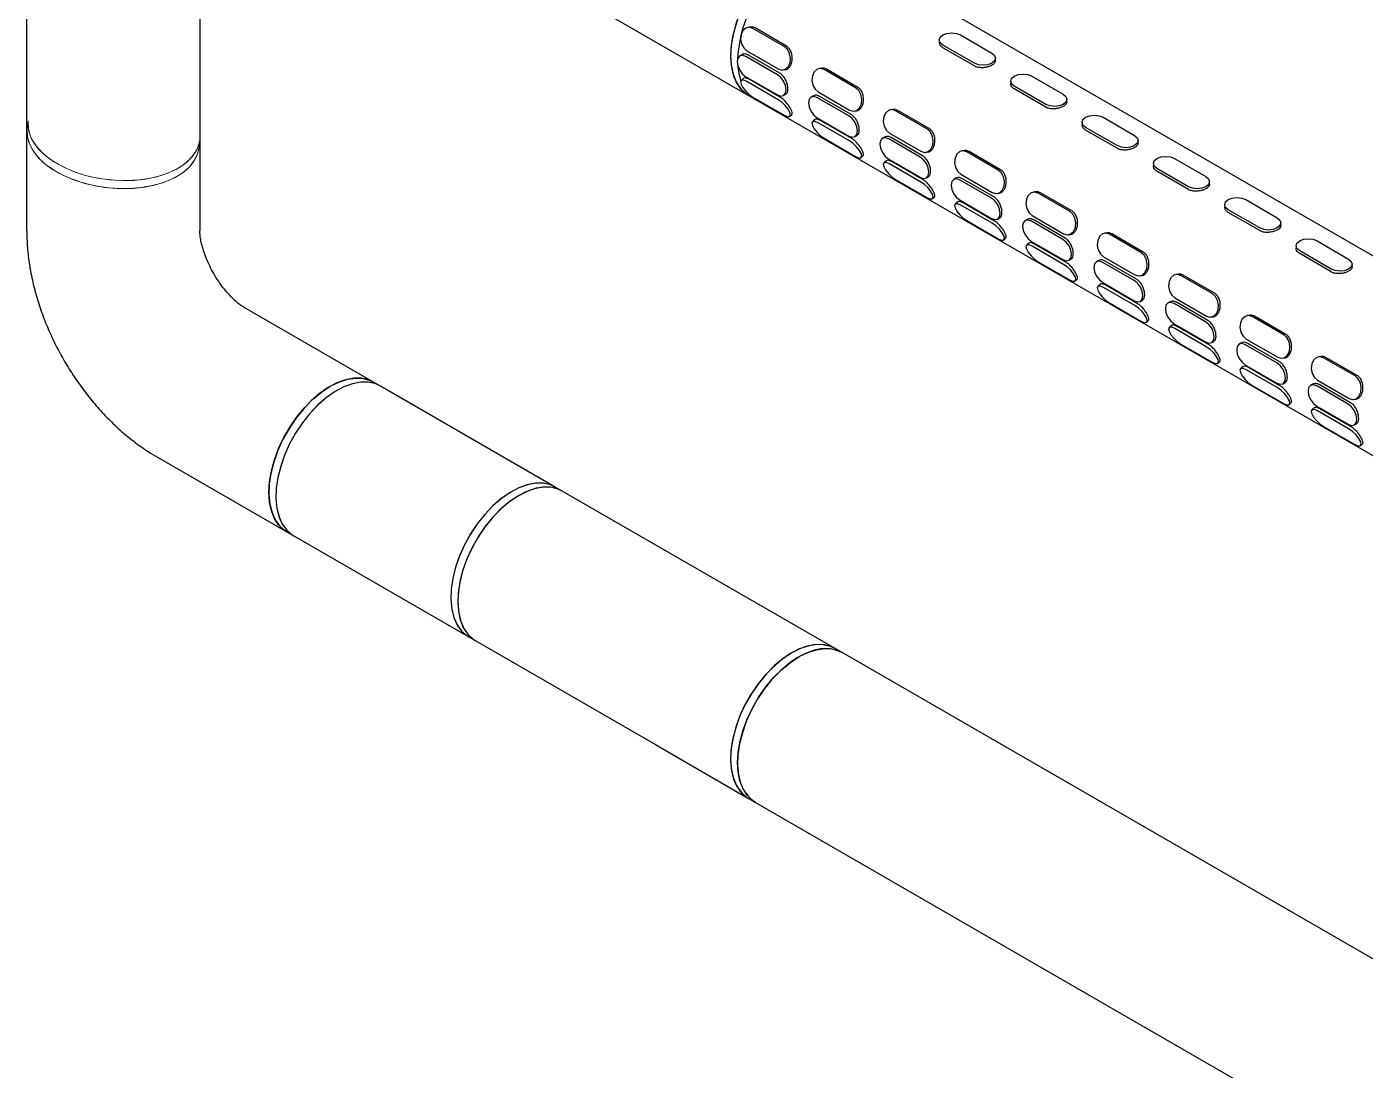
# Model space of a CAD drawing. Extents: x 0 to 3125, y 0 to 2290.
# Drawn here: x 1729.2 to 1999, y 1259.9 to 1470.2 of the extents above; entities that cross this region are included whole.
import ezdxf

# ---------------------------------------------------------------- set-up
doc = ezdxf.new("R2010")
doc.units = 0
doc.header["$LTSCALE"] = 10
doc.header["$MEASUREMENT"] = 0
doc.linetypes.add('SLD-实线', pattern=[0])
doc.layers.get('0').update_dxf_attribs({"linetype": 'CONTINUOUS'})

msp = doc.modelspace()

# ---------------------------------------------------------------- linework, layer by layer
for p, q in [((1729.15, 1429.09), (1729.15, 1489.42)), ((1764.05, 1489.42), (1764.05, 1429.09))]:
    msp.add_line(p, q)
at = {"color": 7, "linetype": 'Continuous', "lineweight": 25}
for p, q in [((1819.66, 1488.16), (1874.65, 1456.41)), ((2226.54, 1293.56), (1893.51, 1485.82)), ((1874.94, 1470.19), (1874.53, 1470.13)), ((1881.86, 1466.26), (1875.51, 1469.93)), ((1882.31, 1466.33), (1875.96, 1470)), ((1917.37, 1468.6), (1923.71, 1464.93)), ((1874.31, 1465.4), (1880.65, 1461.74)), ((1913.11, 1467.58), (1913.11, 1467.1)), ((1920.19, 1462.9), (1913.84, 1466.56)), ((1920.19, 1462.35), (1913.84, 1466.01)), ((1873.31, 1464.61), (1872.9, 1464.37)), ((1880.49, 1460.58), (1874.14, 1464.25)), ((1880.97, 1460.86), (1874.62, 1464.52)), ((1924.44, 1463.44), (1924.44, 1463.92)), ((1873.52, 1459.78), (1873.14, 1459.4)), ((1874.14, 1460.17), (1880.49, 1456.51)), ((1881.64, 1461.54), (1882.06, 1461.6)), ((1889.32, 1461.89), (1888.91, 1461.83)), ((1896.24, 1457.96), (1889.9, 1461.62)), ((1896.69, 1458.03), (1890.35, 1461.69)), ((1931.75, 1460.29), (1938.1, 1456.63)), ((1880.65, 1455.54), (1874.3, 1459.2)), ((1881.1, 1455.99), (1874.75, 1459.65)), ((1888.69, 1457.1), (1895.03, 1453.44)), ((1927.5, 1459.28), (1927.5, 1458.8)), ((1934.57, 1454.6), (1928.23, 1458.26)), ((1934.57, 1454.05), (1928.23, 1457.71)), ((1874.65, 1456.41), (1876.06, 1455.6)), ((1875.51, 1456.07), (1881.85, 1452.41)), ((1876.06, 1455.6), (2209.1, 1263.34)), ((1881.73, 1456.39), (1882.15, 1456.63)), ((1887.7, 1456.31), (1887.28, 1456.07)), ((1894.87, 1452.28), (1888.53, 1455.94)), ((1895.35, 1452.56), (1889, 1456.22)), ((1938.83, 1455.13), (1938.83, 1455.61)), ((1883.01, 1452.21), (1883.39, 1452.59)), ((1888.52, 1451.87), (1894.87, 1448.21)), ((1896.02, 1453.24), (1896.44, 1453.3)), ((1903.71, 1453.59), (1903.29, 1453.52)), ((1910.62, 1449.66), (1904.28, 1453.32)), ((1911.07, 1449.73), (1904.73, 1453.39)), ((1946.13, 1451.99), (1952.48, 1448.33)), ((1887.9, 1451.48), (1887.53, 1451.1)), ((1895.03, 1447.24), (1888.69, 1450.9)), ((1895.48, 1447.69), (1889.14, 1451.35)), ((1941.88, 1450.98), (1941.88, 1450.5)), ((1948.95, 1446.3), (1942.61, 1449.96)), ((1948.95, 1445.74), (1942.61, 1449.41)), ((1889.89, 1447.77), (1896.23, 1444.11)), ((1896.11, 1448.09), (1896.53, 1448.33)), ((1902.08, 1448), (1901.66, 1447.76)), ((1909.25, 1443.98), (1902.91, 1447.64)), ((1903.07, 1448.8), (1909.42, 1445.14)), ((1909.73, 1444.25), (1903.39, 1447.92)), ((1953.21, 1446.83), (1953.21, 1447.31)), ((1897.39, 1443.91), (1897.77, 1444.28)), ((1902.91, 1443.57), (1909.25, 1439.91)), ((1910.41, 1444.93), (1910.82, 1445)), ((1918.09, 1445.28), (1917.67, 1445.22)), ((1925.01, 1441.35), (1918.66, 1445.02)), ((1925.46, 1441.42), (1919.11, 1445.09)), ((1960.52, 1443.69), (1966.86, 1440.03)), ((1902.29, 1443.17), (1901.91, 1442.8)), ((1909.41, 1438.93), (1903.07, 1442.6)), ((1909.86, 1439.38), (1903.52, 1443.05)), ((1956.26, 1442.67), (1956.26, 1442.19)), ((1963.34, 1437.99), (1956.99, 1441.66)), ((1963.34, 1437.44), (1956.99, 1441.1)), ((1904.27, 1439.47), (1910.62, 1435.8)), ((1910.5, 1439.78), (1910.91, 1440.02)), ((1916.46, 1439.7), (1916.04, 1439.46)), ((1923.64, 1435.67), (1917.29, 1439.34)), ((1917.45, 1440.5), (1923.8, 1436.83)), ((1924.12, 1435.95), (1917.77, 1439.61)), ((1967.59, 1438.53), (1967.59, 1439.01)), ((1911.77, 1435.6), (1912.15, 1435.98)), ((1924.79, 1436.63), (1925.2, 1436.7)), ((1932.47, 1436.98), (1932.06, 1436.92)), ((1939.39, 1433.05), (1933.04, 1436.71)), ((1939.84, 1433.12), (1933.49, 1436.79)), ((1916.67, 1434.87), (1916.29, 1434.49)), ((1917.29, 1435.27), (1923.63, 1431.6)), ((1923.8, 1430.63), (1917.45, 1434.3)), ((1924.25, 1431.08), (1917.9, 1434.74)), ((1970.64, 1434.37), (1970.64, 1433.89)), ((1977.72, 1429.69), (1971.37, 1433.35)), ((1977.72, 1429.14), (1971.37, 1432.8)), ((1974.9, 1435.39), (1981.24, 1431.72)), ((1918.65, 1431.16), (1925, 1427.5)), ((1924.88, 1431.48), (1925.3, 1431.72)), ((1930.84, 1431.4), (1930.43, 1431.16)), ((1938.02, 1427.37), (1931.67, 1431.03)), ((1931.84, 1432.19), (1938.18, 1428.53)), ((1938.5, 1427.65), (1932.15, 1431.31)), ((1981.97, 1430.22), (1981.97, 1430.71)), ((1926.16, 1427.3), (1926.53, 1427.68)), ((1939.17, 1428.33), (1939.59, 1428.39)), ((1946.86, 1428.68), (1946.44, 1428.61)), ((1953.77, 1424.75), (1947.43, 1428.41)), ((1954.22, 1424.82), (1947.88, 1428.48)), ((1931.05, 1426.57), (1930.68, 1426.19)), ((1931.67, 1426.96), (1938.02, 1423.3)), ((1938.18, 1422.33), (1931.83, 1425.99)), ((1938.63, 1422.78), (1932.28, 1426.44)), ((1985.03, 1426.07), (1985.03, 1425.59)), ((1992.1, 1421.39), (1985.76, 1425.05)), ((1989.28, 1427.08), (1995.63, 1423.42)), ((1933.04, 1422.86), (1939.38, 1419.2)), ((1939.26, 1423.18), (1939.68, 1423.42)), ((1945.23, 1423.1), (1944.81, 1422.86)), ((1952.4, 1419.07), (1946.06, 1422.73)), ((1946.22, 1423.89), (1952.56, 1420.23)), ((1952.88, 1419.35), (1946.54, 1423.01)), ((1992.1, 1420.83), (1985.76, 1424.5)), ((1996.36, 1421.92), (1996.36, 1422.4)), ((1940.54, 1419), (1940.92, 1419.37)), ((1953.55, 1420.03), (1953.97, 1420.09)), ((1961.24, 1420.38), (1960.82, 1420.31)), ((1968.15, 1416.45), (1961.81, 1420.11)), ((1968.6, 1416.52), (1962.26, 1420.18)), ((1945.43, 1418.26), (1945.06, 1417.89)), ((1946.05, 1418.66), (1952.4, 1415)), ((1952.56, 1414.03), (1946.22, 1417.69)), ((1953.01, 1414.48), (1946.67, 1418.14)), ((1947.42, 1414.56), (1953.76, 1410.9)), ((1953.65, 1414.87), (1954.06, 1415.11)), ((1959.61, 1414.79), (1959.19, 1414.55)), ((1966.78, 1410.77), (1960.44, 1414.43)), ((1960.6, 1415.59), (1966.95, 1411.92)), ((1967.26, 1411.04), (1960.92, 1414.71)), ((1799.04, 1398.61), (1772.95, 1413.67)), ((1967.94, 1411.72), (1968.35, 1411.79)), ((1975.62, 1412.07), (1975.2, 1412.01)), ((1982.54, 1408.14), (1976.19, 1411.81)), ((1982.99, 1408.21), (1976.64, 1411.88)), ((1954.92, 1410.7), (1955.3, 1411.07)), ((1959.82, 1409.96), (1959.44, 1409.59)), ((1960.44, 1410.36), (1966.78, 1406.69)), ((1966.94, 1405.72), (1960.6, 1409.39)), ((1967.39, 1406.17), (1961.05, 1409.84)), ((1961.8, 1406.26), (1968.15, 1402.59)), ((1968.03, 1406.57), (1968.44, 1406.81)), ((1973.99, 1406.49), (1973.58, 1406.25)), ((1981.17, 1402.46), (1974.82, 1406.13)), ((1974.98, 1407.28), (1981.33, 1403.62)), ((1981.65, 1402.74), (1975.3, 1406.4)), ((1982.32, 1403.42), (1982.74, 1403.48)), ((1990, 1403.77), (1989.59, 1403.71)), ((1996.92, 1399.84), (1990.57, 1403.5)), ((1997.37, 1399.91), (1991.02, 1403.57)), ((1969.31, 1402.39), (1969.68, 1402.77)), ((1974.2, 1401.66), (1973.82, 1401.28)), ((1974.82, 1402.05), (1981.16, 1398.39)), ((1981.33, 1397.42), (1974.98, 1401.08)), ((1981.78, 1397.87), (1975.43, 1401.53)), ((1800.45, 1397.8), (1799.04, 1398.61)), ((1835.7, 1377.45), (1800.45, 1397.8)), ((1976.18, 1397.95), (1982.53, 1394.29)), ((1982.41, 1398.27), (1982.83, 1398.51)), ((1988.37, 1398.19), (1987.96, 1397.95)), ((1995.55, 1394.16), (1989.2, 1397.82)), ((1989.37, 1398.98), (1995.71, 1395.32)), ((1996.03, 1394.44), (1989.68, 1398.1)), ((1996.7, 1395.12), (1997.12, 1395.18)), ((1983.69, 1394.09), (1984.06, 1394.46)), ((1988.58, 1393.36), (1988.21, 1392.98)), ((1989.2, 1393.75), (1995.55, 1390.09)), ((1995.71, 1389.12), (1989.36, 1392.78)), ((1996.16, 1389.57), (1989.81, 1393.23)), ((1990.57, 1389.65), (1996.91, 1385.99)), ((1996.79, 1389.96), (1997.21, 1390.2)), ((1998.07, 1385.79), (1998.45, 1386.16)), ((1755.5, 1383.45), (1781.59, 1368.39)), ((1837.11, 1376.63), (1835.7, 1377.45)), ((1892.1, 1344.89), (1837.11, 1376.63)), ((1781.59, 1368.39), (1783, 1367.58)), ((1783, 1367.58), (1818.25, 1347.23)), ((1818.25, 1347.23), (1819.66, 1346.41)), ((1819.66, 1346.41), (1855.88, 1325.5)), ((1893.51, 1344.07), (1892.1, 1344.89)), ((2226.54, 1151.82), (1893.51, 1344.07)), ((1855.88, 1325.5), (1874.65, 1314.67)), ((1874.65, 1314.67), (1876.06, 1313.85)), ((1876.06, 1313.85), (2209.1, 1121.6))]:
    msp.add_line(p, q, dxfattribs=at)
at = {"color": 7, "linetype": 'SLD-实线', "lineweight": 15}
for p, q in [((1729.43, 1451.27), (1729.25, 1449.66)), ((1763.88, 1445.89), (1764.05, 1447.51))]:
    msp.add_line(p, q, dxfattribs=at)
at = {"color": 7, "linetype": 'Continuous', "lineweight": 25, "flags": 128}
for points in [[(1892.1, 1486.63), (1891.16, 1487.07), (1889.72, 1487.4), (1888.15, 1487.42), (1886.48, 1487.1), (1884.75, 1486.47), (1882.99, 1485.54), (1881.24, 1484.32), (1879.53, 1482.84), (1877.9, 1481.13), (1876.39, 1479.22), (1875.01, 1477.16), (1873.8, 1474.98), (1872.79, 1472.74), (1872, 1470.46), (1871.44, 1468.21), (1871.12, 1466.03), (1871.05, 1463.96), (1871.23, 1462.04), (1871.65, 1460.31), (1872.32, 1458.82), (1873.21, 1457.58)], [(1883.38, 1485.77), (1881.62, 1484.61), (1879.9, 1483.19), (1878.25, 1481.52), (1876.71, 1479.66), (1875.3, 1477.63), (1874.05, 1475.47), (1873, 1473.23), (1872.15, 1470.96), (1871.54, 1468.7), (1871.17, 1466.5), (1871.04, 1464.4), (1871.17, 1462.44), (1871.54, 1460.67), (1872.15, 1459.12), (1873, 1457.83), (1874.05, 1456.81), (1874.65, 1456.41)], [(1875.51, 1469.93), (1874.79, 1470.14), (1874.09, 1469.98), (1873.51, 1469.47), (1873.15, 1468.68), (1873.05, 1467.74), (1873.24, 1466.79), (1873.68, 1465.97), (1874.31, 1465.4)], [(1913.84, 1466.56), (1913.3, 1467.03), (1913.11, 1467.58), (1913.3, 1468.13), (1913.84, 1468.6), (1914.65, 1468.91), (1915.61, 1469.02), (1916.56, 1468.91), (1917.37, 1468.6)], [(1880.65, 1461.74), (1881.37, 1461.52), (1882.07, 1461.68), (1882.65, 1462.2), (1883.02, 1462.98), (1883.11, 1463.93), (1882.93, 1464.88), (1882.49, 1465.7), (1881.86, 1466.26)], [(1874.14, 1464.25), (1873.47, 1464.48), (1872.9, 1464.37), (1872.51, 1463.93), (1872.38, 1463.23), (1872.51, 1462.37), (1872.89, 1461.49), (1873.47, 1460.72), (1874.14, 1460.17)], [(1923.71, 1464.93), (1924.25, 1464.47), (1924.44, 1463.92), (1924.25, 1463.37), (1923.71, 1462.9), (1922.9, 1462.59), (1921.95, 1462.48), (1921, 1462.59), (1920.19, 1462.9)], [(1880.49, 1456.51), (1881.16, 1456.28), (1881.73, 1456.39), (1882.12, 1456.83), (1882.25, 1457.53), (1882.12, 1458.39), (1881.73, 1459.27), (1881.16, 1460.04), (1880.49, 1460.58)], [(1889.9, 1461.62), (1889.18, 1461.84), (1888.47, 1461.68), (1887.9, 1461.17), (1887.53, 1460.38), (1887.43, 1459.44), (1887.62, 1458.48), (1888.06, 1457.66), (1888.69, 1457.1)], [(1928.23, 1458.26), (1927.69, 1458.73), (1927.5, 1459.28), (1927.69, 1459.83), (1928.23, 1460.3), (1929.03, 1460.61), (1929.99, 1460.72), (1930.94, 1460.61), (1931.75, 1460.29)], [(1874.3, 1459.2), (1873.67, 1459.47), (1873.23, 1459.46), (1873.05, 1459.18), (1873.14, 1458.66), (1873.51, 1457.98), (1874.08, 1457.25), (1874.79, 1456.58), (1875.51, 1456.07)], [(1873.21, 1457.58), (1874.31, 1456.63), (1874.65, 1456.41)], [(1895.03, 1453.44), (1895.75, 1453.22), (1896.46, 1453.38), (1897.04, 1453.89), (1897.4, 1454.68), (1897.5, 1455.62), (1897.31, 1456.58), (1896.87, 1457.4), (1896.24, 1457.96)], [(1874.84, 1456.54), (1875.46, 1456), (1876.06, 1455.6)], [(1874.84, 1456.54), (1875.72, 1455.81), (1876.06, 1455.6)], [(1881.85, 1452.41), (1882.48, 1452.14), (1882.92, 1452.15), (1883.11, 1452.44), (1883.01, 1452.96), (1882.65, 1453.63), (1882.07, 1454.36), (1881.37, 1455.03), (1880.65, 1455.54)], [(1888.53, 1455.94), (1887.85, 1456.18), (1887.28, 1456.07), (1886.9, 1455.63), (1886.76, 1454.93), (1886.9, 1454.07), (1887.28, 1453.19), (1887.85, 1452.42), (1888.52, 1451.87)], [(1938.1, 1456.63), (1938.64, 1456.16), (1938.83, 1455.61), (1938.64, 1455.06), (1938.1, 1454.6), (1937.29, 1454.29), (1936.33, 1454.18), (1935.38, 1454.29), (1934.57, 1454.6)], [(1894.87, 1448.21), (1895.54, 1447.97), (1896.12, 1448.09), (1896.5, 1448.53), (1896.63, 1449.23), (1896.5, 1450.08), (1896.12, 1450.96), (1895.55, 1451.74), (1894.87, 1452.28)], [(1904.28, 1453.32), (1903.56, 1453.54), (1902.86, 1453.38), (1902.28, 1452.86), (1901.91, 1452.08), (1901.82, 1451.13), (1902, 1450.18), (1902.44, 1449.36), (1903.07, 1448.8)], [(1942.61, 1449.96), (1942.07, 1450.43), (1941.88, 1450.98), (1942.07, 1451.53), (1942.61, 1451.99), (1943.42, 1452.3), (1944.37, 1452.41), (1945.32, 1452.3), (1946.13, 1451.99)], [(1888.69, 1450.9), (1888.06, 1451.17), (1887.62, 1451.16), (1887.43, 1450.87), (1887.52, 1450.35), (1887.89, 1449.68), (1888.47, 1448.95), (1889.17, 1448.28), (1889.89, 1447.77)], [(1909.42, 1445.14), (1910.14, 1444.92), (1910.84, 1445.08), (1911.42, 1445.59), (1911.78, 1446.38), (1911.88, 1447.32), (1911.69, 1448.28), (1911.25, 1449.1), (1910.62, 1449.66)], [(1896.23, 1444.11), (1896.86, 1443.84), (1897.3, 1443.85), (1897.49, 1444.13), (1897.4, 1444.65), (1897.03, 1445.33), (1896.45, 1446.06), (1895.75, 1446.73), (1895.03, 1447.24)], [(1902.91, 1447.64), (1902.23, 1447.88), (1901.66, 1447.76), (1901.28, 1447.32), (1901.14, 1446.62), (1901.28, 1445.77), (1901.66, 1444.88), (1902.23, 1444.11), (1902.91, 1443.57)], [(1952.48, 1448.33), (1953.02, 1447.86), (1953.21, 1447.31), (1953.02, 1446.76), (1952.48, 1446.29), (1951.67, 1445.98), (1950.72, 1445.87), (1949.76, 1445.98), (1948.95, 1446.3)], [(1909.25, 1439.91), (1909.93, 1439.67), (1910.5, 1439.78), (1910.88, 1440.22), (1911.02, 1440.92), (1910.88, 1441.78), (1910.5, 1442.66), (1909.93, 1443.43), (1909.25, 1443.98)], [(1918.66, 1445.02), (1917.94, 1445.23), (1917.24, 1445.07), (1916.66, 1444.56), (1916.3, 1443.77), (1916.2, 1442.83), (1916.38, 1441.88), (1916.83, 1441.06), (1917.45, 1440.5)], [(1956.99, 1441.66), (1956.45, 1442.12), (1956.26, 1442.67), (1956.45, 1443.22), (1956.99, 1443.69), (1957.8, 1444), (1958.75, 1444.11), (1959.71, 1444), (1960.52, 1443.69)], [(1903.07, 1442.6), (1902.44, 1442.87), (1902, 1442.86), (1901.81, 1442.57), (1901.91, 1442.05), (1902.27, 1441.37), (1902.85, 1440.64), (1903.55, 1439.98), (1904.27, 1439.47)], [(1923.8, 1436.83), (1924.52, 1436.62), (1925.22, 1436.78), (1925.8, 1437.29), (1926.17, 1438.08), (1926.26, 1439.02), (1926.08, 1439.97), (1925.64, 1440.79), (1925.01, 1441.35)], [(1910.62, 1435.8), (1911.25, 1435.53), (1911.69, 1435.54), (1911.87, 1435.83), (1911.78, 1436.35), (1911.41, 1437.03), (1910.84, 1437.76), (1910.13, 1438.43), (1909.41, 1438.93)], [(1917.29, 1439.34), (1916.62, 1439.57), (1916.04, 1439.46), (1915.66, 1439.02), (1915.53, 1438.32), (1915.66, 1437.46), (1916.04, 1436.58), (1916.61, 1435.81), (1917.29, 1435.27)], [(1966.86, 1440.03), (1967.4, 1439.56), (1967.59, 1439.01), (1967.4, 1438.46), (1966.86, 1437.99), (1966.05, 1437.68), (1965.1, 1437.57), (1964.14, 1437.68), (1963.34, 1437.99)], [(1923.63, 1431.6), (1924.31, 1431.37), (1924.88, 1431.48), (1925.26, 1431.92), (1925.4, 1432.62), (1925.26, 1433.48), (1924.88, 1434.36), (1924.31, 1435.13), (1923.64, 1435.67)], [(1933.04, 1436.71), (1932.32, 1436.93), (1931.62, 1436.77), (1931.04, 1436.26), (1930.68, 1435.47), (1930.58, 1434.53), (1930.77, 1433.57), (1931.21, 1432.75), (1931.84, 1432.19)], [(1971.37, 1433.35), (1970.83, 1433.82), (1970.64, 1434.37), (1970.83, 1434.92), (1971.37, 1435.39), (1972.18, 1435.7), (1973.14, 1435.81), (1974.09, 1435.7), (1974.9, 1435.39)], [(1917.45, 1434.3), (1916.82, 1434.57), (1916.38, 1434.56), (1916.19, 1434.27), (1916.29, 1433.75), (1916.65, 1433.07), (1917.23, 1432.34), (1917.93, 1431.67), (1918.65, 1431.16)], [(1938.18, 1428.53), (1938.9, 1428.31), (1939.6, 1428.47), (1940.18, 1428.99), (1940.55, 1429.77), (1940.65, 1430.72), (1940.46, 1431.67), (1940.02, 1432.49), (1939.39, 1433.05)], [(1925, 1427.5), (1925.63, 1427.23), (1926.07, 1427.24), (1926.26, 1427.53), (1926.16, 1428.05), (1925.8, 1428.73), (1925.22, 1429.45), (1924.52, 1430.12), (1923.8, 1430.63)], [(1931.67, 1431.03), (1931, 1431.27), (1930.43, 1431.16), (1930.04, 1430.72), (1929.91, 1430.02), (1930.04, 1429.16), (1930.43, 1428.28), (1931, 1427.51), (1931.67, 1426.96)], [(1981.24, 1431.72), (1981.78, 1431.26), (1981.97, 1430.71), (1981.78, 1430.16), (1981.24, 1429.69), (1980.43, 1429.38), (1979.48, 1429.27), (1978.53, 1429.38), (1977.72, 1429.69)], [(1938.02, 1423.3), (1938.69, 1423.07), (1939.26, 1423.18), (1939.65, 1423.62), (1939.78, 1424.32), (1939.65, 1425.18), (1939.26, 1426.06), (1938.69, 1426.83), (1938.02, 1427.37)], [(1947.43, 1428.41), (1946.71, 1428.63), (1946, 1428.47), (1945.43, 1427.96), (1945.06, 1427.17), (1944.96, 1426.23), (1945.15, 1425.27), (1945.59, 1424.45), (1946.22, 1423.89)], [(1985.76, 1425.05), (1985.22, 1425.52), (1985.03, 1426.07), (1985.22, 1426.62), (1985.76, 1427.08), (1986.56, 1427.4), (1987.52, 1427.5), (1988.47, 1427.39), (1989.28, 1427.08)], [(1931.83, 1425.99), (1931.2, 1426.26), (1930.76, 1426.25), (1930.58, 1425.97), (1930.67, 1425.44), (1931.04, 1424.77), (1931.61, 1424.04), (1932.32, 1423.37), (1933.04, 1422.86)], [(1952.56, 1420.23), (1953.28, 1420.01), (1953.99, 1420.17), (1954.57, 1420.68), (1954.93, 1421.47), (1955.03, 1422.41), (1954.84, 1423.37), (1954.4, 1424.19), (1953.77, 1424.75)], [(1939.38, 1419.2), (1940.01, 1418.93), (1940.45, 1418.94), (1940.64, 1419.22), (1940.54, 1419.75), (1940.18, 1420.42), (1939.6, 1421.15), (1938.9, 1421.82), (1938.18, 1422.33)], [(1946.06, 1422.73), (1945.38, 1422.97), (1944.81, 1422.86), (1944.43, 1422.42), (1944.29, 1421.71), (1944.43, 1420.86), (1944.81, 1419.98), (1945.38, 1419.2), (1946.05, 1418.66)], [(1995.63, 1423.42), (1996.17, 1422.95), (1996.36, 1422.4), (1996.17, 1421.85), (1995.63, 1421.39), (1994.82, 1421.07), (1993.86, 1420.97), (1992.91, 1421.08), (1992.1, 1421.39)], [(1961.81, 1420.11), (1961.09, 1420.33), (1960.39, 1420.17), (1959.81, 1419.65), (1959.44, 1418.87), (1959.35, 1417.92), (1959.53, 1416.97), (1959.97, 1416.15), (1960.6, 1415.59)], [(1946.22, 1417.69), (1945.59, 1417.96), (1945.15, 1417.95), (1944.96, 1417.66), (1945.06, 1417.14), (1945.42, 1416.46), (1946, 1415.74), (1946.7, 1415.07), (1947.42, 1414.56)], [(1952.4, 1415), (1953.07, 1414.76), (1953.65, 1414.87), (1954.03, 1415.31), (1954.16, 1416.02), (1954.03, 1416.87), (1953.65, 1417.75), (1953.08, 1418.52), (1952.4, 1419.07)], [(1953.76, 1410.9), (1954.39, 1410.62), (1954.83, 1410.63), (1955.02, 1410.92), (1954.93, 1411.44), (1954.56, 1412.12), (1953.98, 1412.85), (1953.28, 1413.52), (1952.56, 1414.03)], [(1960.44, 1414.43), (1959.76, 1414.66), (1959.19, 1414.55), (1958.81, 1414.11), (1958.68, 1413.41), (1958.81, 1412.55), (1959.19, 1411.67), (1959.76, 1410.9), (1960.44, 1410.36)], [(1966.95, 1411.92), (1967.67, 1411.71), (1968.37, 1411.87), (1968.95, 1412.38), (1969.31, 1413.17), (1969.41, 1414.11), (1969.22, 1415.06), (1968.78, 1415.88), (1968.15, 1416.45)], [(1976.19, 1411.81), (1975.47, 1412.02), (1974.77, 1411.86), (1974.19, 1411.35), (1973.83, 1410.56), (1973.73, 1409.62), (1973.91, 1408.67), (1974.36, 1407.85), (1974.98, 1407.28)], [(1960.6, 1409.39), (1959.97, 1409.66), (1959.53, 1409.65), (1959.34, 1409.36), (1959.44, 1408.84), (1959.8, 1408.16), (1960.38, 1407.43), (1961.08, 1406.76), (1961.8, 1406.26)], [(1966.78, 1406.69), (1967.46, 1406.46), (1968.03, 1406.57), (1968.41, 1407.01), (1968.55, 1407.71), (1968.41, 1408.57), (1968.03, 1409.45), (1967.46, 1410.22), (1966.78, 1410.77)], [(1974.82, 1406.13), (1974.15, 1406.36), (1973.57, 1406.25), (1973.19, 1405.81), (1973.06, 1405.11), (1973.19, 1404.25), (1973.57, 1403.37), (1974.14, 1402.6), (1974.82, 1402.05)], [(1981.33, 1403.62), (1982.05, 1403.4), (1982.75, 1403.56), (1983.33, 1404.08), (1983.7, 1404.86), (1983.79, 1405.81), (1983.61, 1406.76), (1983.17, 1407.58), (1982.54, 1408.14)], [(1968.15, 1402.59), (1968.78, 1402.32), (1969.22, 1402.33), (1969.4, 1402.62), (1969.31, 1403.14), (1968.94, 1403.82), (1968.37, 1404.55), (1967.66, 1405.21), (1966.94, 1405.72)], [(1990.57, 1403.5), (1989.85, 1403.72), (1989.15, 1403.56), (1988.57, 1403.05), (1988.21, 1402.26), (1988.11, 1401.32), (1988.3, 1400.36), (1988.74, 1399.54), (1989.37, 1398.98)], [(1974.98, 1401.08), (1974.35, 1401.35), (1973.91, 1401.34), (1973.72, 1401.06), (1973.82, 1400.54), (1974.18, 1399.86), (1974.76, 1399.13), (1975.46, 1398.46), (1976.18, 1397.95)], [(1981.16, 1398.39), (1981.84, 1398.16), (1982.41, 1398.27), (1982.79, 1398.71), (1982.93, 1399.41), (1982.79, 1400.27), (1982.41, 1401.15), (1981.84, 1401.92), (1981.17, 1402.46)], [(1777.98, 1376.38), (1778.1, 1378.48), (1778.48, 1380.68), (1779.09, 1382.94), (1779.93, 1385.21), (1780.99, 1387.45), (1782.23, 1389.6), (1783.64, 1391.64), (1785.19, 1393.5), (1786.84, 1395.16), (1788.56, 1396.59), (1790.31, 1397.75), (1792.07, 1398.62), (1793.79, 1399.18), (1795.44, 1399.42), (1796.98, 1399.34), (1798.39, 1398.93), (1799.04, 1398.61)], [(1799.04, 1398.61), (1798.1, 1399.05), (1796.66, 1399.38), (1795.08, 1399.39), (1793.42, 1399.08), (1791.69, 1398.45), (1789.93, 1397.52), (1788.18, 1396.3), (1786.47, 1394.82), (1784.84, 1393.11), (1783.32, 1391.2), (1781.95, 1389.14), (1780.74, 1386.96), (1779.73, 1384.71), (1778.94, 1382.44), (1778.37, 1380.19), (1778.05, 1378.01), (1777.98, 1375.94), (1778.16, 1374.02), (1778.59, 1372.29), (1779.26, 1370.8), (1780.15, 1369.56)], [(1800.45, 1397.8), (1799.5, 1398.24), (1798.05, 1398.57), (1796.48, 1398.58), (1794.81, 1398.26), (1793.08, 1397.63), (1791.32, 1396.69), (1789.57, 1395.47), (1787.86, 1393.99), (1786.24, 1392.28), (1784.72, 1390.37), (1783.34, 1388.31), (1782.14, 1386.13), (1781.13, 1383.88), (1780.34, 1381.61), (1779.78, 1379.36), (1779.46, 1377.17), (1779.39, 1375.1), (1779.58, 1373.19), (1780.01, 1371.46), (1780.67, 1369.97), (1781.57, 1368.73), (1782.67, 1367.78), (1783, 1367.58)], [(1800.45, 1397.8), (1799.51, 1398.24), (1798.07, 1398.57), (1796.49, 1398.58), (1794.83, 1398.27), (1793.1, 1397.64), (1791.34, 1396.7), (1789.59, 1395.48), (1787.88, 1394), (1786.25, 1392.29), (1784.73, 1390.39), (1783.36, 1388.33), (1782.15, 1386.15), (1781.14, 1383.9), (1780.35, 1381.63), (1779.78, 1379.38), (1779.46, 1377.19), (1779.39, 1375.12), (1779.57, 1373.2), (1780, 1371.48), (1780.67, 1369.98), (1781.56, 1368.74)], [(1989.2, 1397.82), (1988.53, 1398.06), (1987.96, 1397.95), (1987.57, 1397.51), (1987.44, 1396.8), (1987.57, 1395.95), (1987.96, 1395.07), (1988.53, 1394.3), (1989.2, 1393.75)], [(1995.71, 1395.32), (1996.43, 1395.1), (1997.14, 1395.26), (1997.71, 1395.77), (1998.08, 1396.56), (1998.18, 1397.5), (1997.99, 1398.46), (1997.55, 1399.28), (1996.92, 1399.84)], [(1982.53, 1394.29), (1983.16, 1394.02), (1983.6, 1394.03), (1983.79, 1394.32), (1983.69, 1394.84), (1983.33, 1395.51), (1982.75, 1396.24), (1982.05, 1396.91), (1981.33, 1397.42)], [(1989.36, 1392.78), (1988.73, 1393.05), (1988.29, 1393.04), (1988.11, 1392.75), (1988.2, 1392.23), (1988.57, 1391.56), (1989.14, 1390.83), (1989.85, 1390.16), (1990.57, 1389.65)], [(1995.55, 1390.09), (1996.22, 1389.85), (1996.79, 1389.97), (1997.18, 1390.41), (1997.31, 1391.11), (1997.18, 1391.96), (1996.8, 1392.84), (1996.22, 1393.62), (1995.55, 1394.16)], [(1996.91, 1385.99), (1997.54, 1385.72), (1997.98, 1385.73), (1998.17, 1386.01), (1998.07, 1386.53), (1997.71, 1387.21), (1997.13, 1387.94), (1996.43, 1388.61), (1995.71, 1389.12)], [(1781.59, 1368.39), (1780.99, 1368.79), (1779.93, 1369.81), (1779.09, 1371.1), (1778.48, 1372.65), (1778.1, 1374.42), (1777.98, 1376.38)], [(1835.7, 1377.45), (1834.75, 1377.89), (1833.3, 1378.22), (1831.73, 1378.23), (1830.06, 1377.91), (1828.33, 1377.28), (1826.57, 1376.34), (1824.82, 1375.12), (1823.11, 1373.64), (1821.49, 1371.93), (1819.97, 1370.02), (1818.6, 1367.96), (1817.39, 1365.78), (1816.38, 1363.53), (1815.59, 1361.26), (1815.03, 1359.01), (1814.71, 1356.82), (1814.64, 1354.75), (1814.83, 1352.84), (1815.26, 1351.11), (1815.93, 1349.62), (1816.82, 1348.38), (1817.92, 1347.43), (1818.25, 1347.23)], [(1835.7, 1377.45), (1834.76, 1377.88), (1833.32, 1378.22), (1831.75, 1378.23), (1830.08, 1377.92), (1828.35, 1377.29), (1826.59, 1376.35), (1824.84, 1375.13), (1823.13, 1373.65), (1821.5, 1371.94), (1819.98, 1370.04), (1818.61, 1367.98), (1817.4, 1365.8), (1816.39, 1363.55), (1815.6, 1361.28), (1815.03, 1359.03), (1814.71, 1356.84), (1814.64, 1354.77), (1814.82, 1352.85), (1815.25, 1351.13), (1815.92, 1349.63), (1816.81, 1348.39)], [(1837.11, 1376.63), (1836.47, 1376.95), (1835.06, 1377.36), (1833.51, 1377.44), (1831.86, 1377.2), (1830.14, 1376.64), (1828.39, 1375.77), (1826.63, 1374.61), (1824.91, 1373.19), (1823.26, 1371.52), (1821.72, 1369.66), (1820.31, 1367.63), (1819.06, 1365.47), (1818.01, 1363.23), (1817.16, 1360.96), (1816.55, 1358.7), (1816.17, 1356.5), (1816.05, 1354.4), (1816.17, 1352.45), (1816.55, 1350.67), (1817.16, 1349.13), (1818.01, 1347.83), (1819.06, 1346.81), (1819.66, 1346.41)], [(1837.11, 1376.63), (1836.17, 1377.07), (1834.73, 1377.41), (1833.16, 1377.42), (1831.49, 1377.1), (1829.76, 1376.47), (1828, 1375.54), (1826.25, 1374.32), (1824.54, 1372.84), (1822.91, 1371.13), (1821.39, 1369.22), (1820.02, 1367.16), (1818.81, 1364.98), (1817.8, 1362.74), (1817.01, 1360.46), (1816.44, 1358.21), (1816.12, 1356.03), (1816.05, 1353.96), (1816.23, 1352.04), (1816.66, 1350.31), (1817.33, 1348.82), (1818.22, 1347.58)], [(1780.15, 1369.56), (1781.25, 1368.6), (1781.59, 1368.39)], [(1781.56, 1368.74), (1782.66, 1367.79), (1783, 1367.58)], [(1816.81, 1348.39), (1817.91, 1347.44), (1818.25, 1347.23)], [(1818.22, 1347.58), (1819.32, 1346.63), (1819.66, 1346.41)], [(1892.1, 1344.89), (1891.46, 1345.21), (1890.05, 1345.61), (1888.5, 1345.7), (1886.85, 1345.45), (1885.13, 1344.89), (1883.38, 1344.02), (1881.62, 1342.87), (1879.9, 1341.44), (1878.25, 1339.78), (1876.71, 1337.91), (1875.3, 1335.88), (1874.05, 1333.72), (1873, 1331.49), (1872.15, 1329.22), (1871.54, 1326.96), (1871.17, 1324.75), (1871.04, 1322.65), (1871.17, 1320.7), (1871.54, 1318.93), (1872.15, 1317.38), (1873, 1316.08), (1874.05, 1315.06), (1874.65, 1314.67)], [(1892.1, 1344.89), (1891.16, 1345.32), (1889.72, 1345.66), (1888.15, 1345.67), (1886.48, 1345.36), (1884.75, 1344.73), (1882.99, 1343.79), (1881.24, 1342.57), (1879.53, 1341.09), (1877.9, 1339.38), (1876.39, 1337.48), (1875.01, 1335.42), (1873.8, 1333.24), (1872.79, 1330.99), (1872, 1328.72), (1871.44, 1326.47), (1871.12, 1324.28), (1871.05, 1322.21), (1871.23, 1320.29), (1871.65, 1318.57), (1872.32, 1317.07), (1873.21, 1315.83)], [(1893.51, 1344.07), (1892.57, 1344.51), (1891.13, 1344.84), (1889.56, 1344.86), (1887.89, 1344.54), (1886.16, 1343.91), (1884.4, 1342.98), (1882.65, 1341.76), (1880.94, 1340.28), (1879.31, 1338.57), (1877.8, 1336.66), (1876.42, 1334.6), (1875.21, 1332.42), (1874.2, 1330.18), (1873.41, 1327.9), (1872.85, 1325.65), (1872.53, 1323.47), (1872.46, 1321.4), (1872.64, 1319.48), (1873.06, 1317.75), (1873.73, 1316.26), (1874.62, 1315.02)], [(1874.44, 1330.76), (1875.51, 1332.99), (1876.76, 1335.15), (1878.17, 1337.17), (1879.72, 1339.03), (1881.38, 1340.68), (1883.1, 1342.1), (1884.86, 1343.25), (1886.61, 1344.11), (1888.33, 1344.65), (1889.97, 1344.88), (1891.51, 1344.79), (1892.92, 1344.37), (1893.51, 1344.07)], [(1876.06, 1313.85), (1875.42, 1314.28), (1874.37, 1315.31), (1873.54, 1316.62), (1872.93, 1318.18), (1872.57, 1319.96), (1872.45, 1321.92), (1872.59, 1324.02), (1872.97, 1326.23), (1873.59, 1328.49), (1874.44, 1330.76)], [(1873.21, 1315.83), (1874.31, 1314.88), (1874.65, 1314.67)], [(1874.62, 1315.02), (1875.72, 1314.07), (1876.06, 1313.85)]]:
    msp.add_lwpolyline(points, dxfattribs=at)
at = {"color": 7, "linetype": 'SLD-实线', "lineweight": 15, "flags": 128}
for points in [[(1760.15, 1440.52), (1758.47, 1439.58), (1756.56, 1438.8), (1754.44, 1438.21), (1752.16, 1437.82), (1749.77, 1437.62), (1747.31, 1437.64), (1744.83, 1437.86), (1742.39, 1438.28), (1740.04, 1438.89), (1737.82, 1439.69), (1735.78, 1440.65), (1733.95, 1441.75), (1732.39, 1442.98), (1731.11, 1444.31), (1730.15, 1445.7), (1729.52, 1447.14), (1729.24, 1448.59), (1729.25, 1449.66)], [(1763.88, 1445.89), (1763.58, 1444.6), (1762.93, 1443.25), (1761.95, 1442), (1760.65, 1440.87), (1759.07, 1439.88), (1757.23, 1439.05), (1755.18, 1438.39), (1752.95, 1437.93), (1750.59, 1437.67), (1748.14, 1437.61), (1745.67, 1437.76), (1743.21, 1438.11), (1740.83, 1438.66), (1738.55, 1439.4), (1736.45, 1440.31), (1734.55, 1441.37), (1732.89, 1442.55), (1731.51, 1443.85), (1730.44, 1445.22), (1729.69, 1446.65), (1729.29, 1448.1), (1729.24, 1449.55), (1729.25, 1449.66)], [(1729.43, 1451.27), (1729.4, 1450.55), (1729.59, 1449.1), (1730.14, 1447.66), (1731.03, 1446.25), (1732.23, 1444.91), (1733.73, 1443.65), (1735.5, 1442.52), (1737.49, 1441.52), (1739.67, 1440.68), (1742, 1440.02), (1744.42, 1439.56), (1746.89, 1439.29), (1749.36, 1439.22), (1751.77, 1439.37), (1754.08, 1439.72), (1756.24, 1440.26), (1758.21, 1440.99), (1759.95, 1441.89), (1761.41, 1442.95), (1762.58, 1444.13), (1763.42, 1445.43), (1763.93, 1446.8), (1764.05, 1447.51)], [(1764.05, 1447.51), (1763.76, 1446.21), (1763.11, 1444.87), (1762.12, 1443.62), (1760.83, 1442.49), (1759.24, 1441.49), (1757.41, 1440.66), (1755.35, 1440.01), (1753.12, 1439.54), (1750.76, 1439.28), (1748.32, 1439.23), (1745.85, 1439.38), (1743.39, 1439.73), (1741, 1440.28), (1738.73, 1441.02), (1736.62, 1441.92), (1734.72, 1442.98), (1733.06, 1444.17), (1731.68, 1445.46), (1730.61, 1446.84), (1729.87, 1448.27), (1729.47, 1449.72), (1729.42, 1451.16), (1729.43, 1451.27)]]:
    msp.add_lwpolyline(points, dxfattribs=at)
at = {"color": 7, "linetype": 'Continuous', "lineweight": 25}
for centre, radius, start, end in [((1899.21, 1462.38), 26.79, 122.9046, 177.0577), ((1899.22, 1462.38), 26.8, 122.9196, 177.0428), ((1884.2, 1463.2), 11.73, 183.6639, 199.0879), ((1883.99, 1463.16), 11.52, 183.522, 199.23)]:
    msp.add_arc(centre, radius, start, end, dxfattribs=at)
at = {"color": 7, "linetype": 'SLD-实线', "lineweight": 15}
msp.add_arc((1756.39, 1447.1), 7.58, 299.6956, 350.8208, dxfattribs=at)
at = {"color": 7, "linetype": 'Continuous', "lineweight": 25}
for points, knots in [([(1875.96, 1470), (1875.76, 1470.09), (1875.42, 1470.25), (1875.08, 1470.19), (1874.95, 1470.16)], [0, 0, 0, 0, 0.622729, 1, 1, 1, 1]), ([(1882.05, 1461.64), (1882.13, 1461.64), (1882.4, 1461.65), (1882.81, 1461.96), (1883.2, 1462.52), (1883.44, 1463.28), (1883.49, 1464.11), (1883.35, 1464.95), (1883.03, 1465.68), (1882.64, 1466.13), (1882.38, 1466.29), (1882.31, 1466.33)], [0, 0, 0, 0, 0.050677, 0.180123, 0.310122, 0.439227, 0.567401, 0.696028, 0.825799, 0.955643, 1, 1, 1, 1]), ([(1913.84, 1466.01), (1913.67, 1466.14), (1913.32, 1466.4), (1913.1, 1466.8), (1913.14, 1467.04), (1913.14, 1467.1)], [0, 0, 0, 0, 0.426508, 0.85291, 1, 1, 1, 1]), ([(1874.62, 1464.52), (1874.42, 1464.61), (1874.03, 1464.78), (1873.56, 1464.77), (1873.38, 1464.62), (1873.33, 1464.58)], [0, 0, 0, 0, 0.426881, 0.853656, 1, 1, 1, 1]), ([(1924.41, 1463.44), (1924.41, 1463.34), (1924.41, 1463.1), (1924.1, 1462.73), (1923.54, 1462.37), (1922.8, 1462.11), (1921.96, 1461.97), (1921.12, 1462), (1920.53, 1462.16), (1920.26, 1462.31), (1920.19, 1462.35)], [0, 0, 0, 0, 0.094014, 0.237666, 0.380331, 0.521967, 0.664103, 0.807503, 0.950984, 1, 1, 1, 1]), ([(1874.75, 1459.65), (1874.56, 1459.75), (1874.18, 1459.93), (1873.74, 1459.95), (1873.6, 1459.81), (1873.54, 1459.76)], [0, 0, 0, 0, 0.368765, 0.737438, 1, 1, 1, 1]), ([(1882.13, 1456.65), (1882.22, 1456.7), (1882.43, 1456.82), (1882.59, 1457.28), (1882.62, 1457.95), (1882.48, 1458.72), (1882.18, 1459.51), (1881.73, 1460.22), (1881.3, 1460.65), (1881.03, 1460.82), (1880.97, 1460.86)], [0, 0, 0, 0, 0.094278, 0.237888, 0.380511, 0.522106, 0.664201, 0.807559, 0.950998, 1, 1, 1, 1]), ([(1890.35, 1461.69), (1890.14, 1461.79), (1889.81, 1461.95), (1889.46, 1461.88), (1889.33, 1461.86)], [0, 0, 0, 0, 0.622729, 1, 1, 1, 1]), ([(1896.44, 1453.33), (1896.51, 1453.34), (1896.79, 1453.35), (1897.19, 1453.66), (1897.58, 1454.22), (1897.82, 1454.97), (1897.87, 1455.81), (1897.74, 1456.65), (1897.41, 1457.38), (1897.02, 1457.82), (1896.76, 1457.99), (1896.69, 1458.03)], [0, 0, 0, 0, 0.050677, 0.180123, 0.310122, 0.439227, 0.567401, 0.696028, 0.825799, 0.955643, 1, 1, 1, 1]), ([(1928.23, 1457.71), (1928.05, 1457.84), (1927.7, 1458.09), (1927.48, 1458.5), (1927.52, 1458.74), (1927.53, 1458.8)], [0, 0, 0, 0, 0.426508, 0.85291, 1, 1, 1, 1]), ([(1883.37, 1452.61), (1883.39, 1452.62), (1883.49, 1452.66), (1883.46, 1452.95), (1883.3, 1453.45), (1882.96, 1454.08), (1882.48, 1454.75), (1881.92, 1455.38), (1881.43, 1455.79), (1881.17, 1455.95), (1881.1, 1455.99)], [0, 0, 0, 0, 0.044125, 0.195687, 0.346208, 0.495643, 0.645606, 0.796903, 0.948285, 1, 1, 1, 1]), ([(1889, 1456.22), (1888.81, 1456.31), (1888.41, 1456.48), (1887.95, 1456.46), (1887.76, 1456.32), (1887.71, 1456.28)], [0, 0, 0, 0, 0.426881, 0.853656, 1, 1, 1, 1]), ([(1938.79, 1455.13), (1938.79, 1455.04), (1938.8, 1454.8), (1938.48, 1454.43), (1937.92, 1454.07), (1937.18, 1453.8), (1936.34, 1453.67), (1935.51, 1453.7), (1934.92, 1453.86), (1934.64, 1454.01), (1934.57, 1454.05)], [0, 0, 0, 0, 0.094014, 0.237666, 0.380331, 0.521967, 0.664103, 0.807503, 0.950984, 1, 1, 1, 1]), ([(1896.51, 1448.35), (1896.6, 1448.4), (1896.81, 1448.52), (1896.97, 1448.98), (1897.01, 1449.64), (1896.86, 1450.42), (1896.56, 1451.21), (1896.12, 1451.92), (1895.68, 1452.35), (1895.42, 1452.51), (1895.35, 1452.56)], [0, 0, 0, 0, 0.094278, 0.237888, 0.380511, 0.522106, 0.664201, 0.807559, 0.950998, 1, 1, 1, 1]), ([(1904.73, 1453.39), (1904.52, 1453.49), (1904.19, 1453.65), (1903.84, 1453.58), (1903.71, 1453.55)], [0, 0, 0, 0, 0.622729, 1, 1, 1, 1]), ([(1889.14, 1451.35), (1888.94, 1451.44), (1888.56, 1451.63), (1888.13, 1451.64), (1887.98, 1451.51), (1887.92, 1451.46)], [0, 0, 0, 0, 0.368765, 0.737438, 1, 1, 1, 1]), ([(1910.82, 1445.03), (1910.89, 1445.04), (1911.17, 1445.05), (1911.57, 1445.36), (1911.97, 1445.92), (1912.2, 1446.67), (1912.26, 1447.51), (1912.12, 1448.34), (1911.79, 1449.08), (1911.4, 1449.52), (1911.14, 1449.69), (1911.07, 1449.73)], [0, 0, 0, 0, 0.050677, 0.180123, 0.310122, 0.439227, 0.567401, 0.696028, 0.825799, 0.955643, 1, 1, 1, 1]), ([(1942.61, 1449.41), (1942.43, 1449.53), (1942.09, 1449.79), (1941.87, 1450.2), (1941.9, 1450.43), (1941.91, 1450.5)], [0, 0, 0, 0, 0.426508, 0.85291, 1, 1, 1, 1]), ([(1897.75, 1444.3), (1897.77, 1444.31), (1897.87, 1444.36), (1897.84, 1444.65), (1897.68, 1445.14), (1897.34, 1445.77), (1896.87, 1446.45), (1896.3, 1447.08), (1895.82, 1447.48), (1895.55, 1447.65), (1895.48, 1447.69)], [0, 0, 0, 0, 0.0441247, 0.1956869, 0.3462081, 0.495643, 0.6456062, 0.7969031, 0.9482848, 1, 1, 1, 1]), ([(1903.39, 1447.92), (1903.19, 1448), (1902.79, 1448.18), (1902.33, 1448.16), (1902.14, 1448.01), (1902.09, 1447.98)], [0, 0, 0, 0, 0.426881, 0.853656, 1, 1, 1, 1]), ([(1953.18, 1446.83), (1953.18, 1446.74), (1953.18, 1446.49), (1952.86, 1446.12), (1952.3, 1445.76), (1951.56, 1445.5), (1950.73, 1445.37), (1949.89, 1445.4), (1949.3, 1445.56), (1949.02, 1445.71), (1948.95, 1445.74)], [0, 0, 0, 0, 0.0940142, 0.237666, 0.3803312, 0.5219667, 0.6641029, 0.8075032, 0.950984, 1, 1, 1, 1]), ([(1910.9, 1440.05), (1910.98, 1440.1), (1911.19, 1440.22), (1911.35, 1440.68), (1911.39, 1441.34), (1911.25, 1442.12), (1910.94, 1442.9), (1910.5, 1443.61), (1910.06, 1444.05), (1909.8, 1444.21), (1909.73, 1444.25)], [0, 0, 0, 0, 0.094278, 0.237888, 0.380511, 0.522106, 0.664201, 0.807559, 0.950998, 1, 1, 1, 1]), ([(1919.11, 1445.09), (1918.9, 1445.19), (1918.57, 1445.34), (1918.23, 1445.28), (1918.09, 1445.25)], [0, 0, 0, 0, 0.622729, 1, 1, 1, 1]), ([(1903.52, 1443.05), (1903.33, 1443.14), (1902.94, 1443.32), (1902.51, 1443.34), (1902.37, 1443.21), (1902.31, 1443.15)], [0, 0, 0, 0, 0.368765, 0.737438, 1, 1, 1, 1]), ([(1925.2, 1436.73), (1925.28, 1436.73), (1925.55, 1436.75), (1925.95, 1437.05), (1926.35, 1437.62), (1926.58, 1438.37), (1926.64, 1439.21), (1926.5, 1440.04), (1926.17, 1440.78), (1925.78, 1441.22), (1925.52, 1441.38), (1925.46, 1441.42)], [0, 0, 0, 0, 0.050677, 0.180123, 0.310122, 0.439227, 0.567401, 0.696028, 0.825799, 0.955643, 1, 1, 1, 1]), ([(1956.99, 1441.1), (1956.82, 1441.23), (1956.47, 1441.49), (1956.25, 1441.9), (1956.28, 1442.13), (1956.29, 1442.19)], [0, 0, 0, 0, 0.426508, 0.85291, 1, 1, 1, 1]), ([(1912.13, 1436), (1912.15, 1436.01), (1912.25, 1436.05), (1912.23, 1436.34), (1912.06, 1436.84), (1911.72, 1437.47), (1911.25, 1438.14), (1910.68, 1438.78), (1910.2, 1439.18), (1909.93, 1439.34), (1909.86, 1439.38)], [0, 0, 0, 0, 0.044125, 0.195687, 0.346208, 0.495643, 0.645606, 0.796903, 0.948285, 1, 1, 1, 1]), ([(1917.77, 1439.61), (1917.57, 1439.7), (1917.18, 1439.87), (1916.71, 1439.86), (1916.53, 1439.71), (1916.48, 1439.67)], [0, 0, 0, 0, 0.426881, 0.853656, 1, 1, 1, 1]), ([(1967.56, 1438.53), (1967.56, 1438.43), (1967.56, 1438.19), (1967.24, 1437.82), (1966.69, 1437.46), (1965.94, 1437.2), (1965.11, 1437.06), (1964.27, 1437.1), (1963.68, 1437.26), (1963.41, 1437.4), (1963.34, 1437.44)], [0, 0, 0, 0, 0.094014, 0.237666, 0.380331, 0.521967, 0.664103, 0.807503, 0.950984, 1, 1, 1, 1]), ([(1925.28, 1431.75), (1925.36, 1431.79), (1925.57, 1431.91), (1925.74, 1432.37), (1925.77, 1433.04), (1925.63, 1433.81), (1925.33, 1434.6), (1924.88, 1435.31), (1924.45, 1435.74), (1924.18, 1435.91), (1924.12, 1435.95)], [0, 0, 0, 0, 0.094278, 0.237888, 0.380511, 0.522106, 0.664201, 0.807559, 0.950998, 1, 1, 1, 1]), ([(1933.49, 1436.79), (1933.29, 1436.88), (1932.95, 1437.04), (1932.61, 1436.97), (1932.48, 1436.95)], [0, 0, 0, 0, 0.622729, 1, 1, 1, 1]), ([(1917.9, 1434.74), (1917.71, 1434.84), (1917.33, 1435.02), (1916.89, 1435.04), (1916.75, 1434.9), (1916.69, 1434.85)], [0, 0, 0, 0, 0.368765, 0.737438, 1, 1, 1, 1]), ([(1939.58, 1428.43), (1939.66, 1428.43), (1939.93, 1428.44), (1940.34, 1428.75), (1940.73, 1429.31), (1940.97, 1430.07), (1941.02, 1430.9), (1940.88, 1431.74), (1940.56, 1432.47), (1940.17, 1432.91), (1939.91, 1433.08), (1939.84, 1433.12)], [0, 0, 0, 0, 0.050677, 0.180123, 0.310122, 0.439227, 0.567401, 0.696028, 0.825799, 0.955643, 1, 1, 1, 1]), ([(1971.37, 1432.8), (1971.2, 1432.93), (1970.85, 1433.18), (1970.63, 1433.59), (1970.67, 1433.83), (1970.67, 1433.89)], [0, 0, 0, 0, 0.426508, 0.85291, 1, 1, 1, 1]), ([(1926.51, 1427.7), (1926.54, 1427.71), (1926.63, 1427.75), (1926.61, 1428.04), (1926.45, 1428.54), (1926.1, 1429.17), (1925.63, 1429.84), (1925.06, 1430.47), (1924.58, 1430.88), (1924.31, 1431.04), (1924.25, 1431.08)], [0, 0, 0, 0, 0.044125, 0.195687, 0.346208, 0.495643, 0.645606, 0.796903, 0.948285, 1, 1, 1, 1]), ([(1932.15, 1431.31), (1931.95, 1431.4), (1931.56, 1431.57), (1931.1, 1431.56), (1930.91, 1431.41), (1930.86, 1431.37)], [0, 0, 0, 0, 0.426881, 0.853656, 1, 1, 1, 1]), ([(1981.94, 1430.23), (1981.94, 1430.13), (1981.94, 1429.89), (1981.63, 1429.52), (1981.07, 1429.16), (1980.33, 1428.89), (1979.49, 1428.76), (1978.65, 1428.79), (1978.06, 1428.95), (1977.79, 1429.1), (1977.72, 1429.14)], [0, 0, 0, 0, 0.094014, 0.237666, 0.380331, 0.521967, 0.664103, 0.807503, 0.950984, 1, 1, 1, 1]), ([(1729.15, 1429.09), (1729.16, 1428.39), (1729.19, 1426.56), (1729.47, 1423.55), (1730.05, 1420.07), (1730.88, 1416.59), (1731.96, 1413.13), (1733.27, 1409.73), (1734.79, 1406.4), (1736.52, 1403.16), (1738.44, 1400.03), (1740.54, 1397.02), (1742.83, 1394.16), (1745.29, 1391.45), (1747.91, 1388.93), (1750.7, 1386.62), (1753.25, 1384.8), (1754.89, 1383.82), (1755.5, 1383.45)], [0, 0, 0, 0, 0.039673, 0.104935, 0.17038, 0.235931, 0.301322, 0.366475, 0.431418, 0.496255, 0.561127, 0.62617, 0.691523, 0.757353, 0.823801, 0.890955, 0.958794, 1, 1, 1, 1]), ([(1772.95, 1413.67), (1772.86, 1413.73), (1772.59, 1413.89), (1772, 1414.3), (1771.17, 1414.99), (1770.24, 1415.89), (1769.25, 1416.99), (1768.25, 1418.28), (1767.28, 1419.72), (1766.4, 1421.25), (1765.64, 1422.83), (1765.02, 1424.37), (1764.56, 1425.82), (1764.25, 1427.11), (1764.09, 1428.18), (1764.05, 1428.79), (1764.05, 1429.04), (1764.05, 1429.09)], [0, 0, 0, 0, 0.03852, 0.105835, 0.173958, 0.243832, 0.315652, 0.389263, 0.464269, 0.540126, 0.616223, 0.691758, 0.766228, 0.83932, 0.911023, 0.981761, 1, 1, 1, 1]), ([(1939.66, 1423.44), (1939.75, 1423.49), (1939.96, 1423.61), (1940.12, 1424.07), (1940.15, 1424.73), (1940.01, 1425.51), (1939.71, 1426.3), (1939.26, 1427.01), (1938.83, 1427.44), (1938.57, 1427.61), (1938.5, 1427.65)], [0, 0, 0, 0, 0.0942778, 0.2378878, 0.3805114, 0.5221057, 0.6642006, 0.8075592, 0.9509982, 1, 1, 1, 1]), ([(1947.88, 1428.48), (1947.67, 1428.58), (1947.34, 1428.74), (1946.99, 1428.67), (1946.86, 1428.65)], [0, 0, 0, 0, 0.6227285, 1, 1, 1, 1]), ([(1932.28, 1426.44), (1932.09, 1426.53), (1931.71, 1426.72), (1931.27, 1426.74), (1931.13, 1426.6), (1931.07, 1426.55)], [0, 0, 0, 0, 0.368765, 0.737438, 1, 1, 1, 1]), ([(1953.97, 1420.12), (1954.04, 1420.13), (1954.32, 1420.14), (1954.72, 1420.45), (1955.11, 1421.01), (1955.35, 1421.76), (1955.4, 1422.6), (1955.27, 1423.43), (1954.94, 1424.17), (1954.55, 1424.61), (1954.29, 1424.78), (1954.22, 1424.82)], [0, 0, 0, 0, 0.050677, 0.180123, 0.310122, 0.439227, 0.567401, 0.696028, 0.825799, 0.955643, 1, 1, 1, 1]), ([(1985.76, 1424.5), (1985.58, 1424.62), (1985.23, 1424.88), (1985.02, 1425.29), (1985.05, 1425.53), (1985.06, 1425.59)], [0, 0, 0, 0, 0.426508, 0.85291, 1, 1, 1, 1]), ([(1940.9, 1419.39), (1940.92, 1419.4), (1941.02, 1419.45), (1940.99, 1419.74), (1940.83, 1420.23), (1940.49, 1420.87), (1940.01, 1421.54), (1939.45, 1422.17), (1938.96, 1422.57), (1938.7, 1422.74), (1938.63, 1422.78)], [0, 0, 0, 0, 0.044125, 0.195687, 0.346208, 0.495643, 0.645606, 0.796903, 0.948285, 1, 1, 1, 1]), ([(1946.54, 1423.01), (1946.34, 1423.1), (1945.94, 1423.27), (1945.48, 1423.25), (1945.29, 1423.11), (1945.24, 1423.07)], [0, 0, 0, 0, 0.426881, 0.853656, 1, 1, 1, 1]), ([(1954.04, 1415.14), (1954.13, 1415.19), (1954.34, 1415.31), (1954.5, 1415.77), (1954.54, 1416.43), (1954.39, 1417.21), (1954.09, 1418), (1953.65, 1418.71), (1953.21, 1419.14), (1952.95, 1419.3), (1952.88, 1419.35)], [0, 0, 0, 0, 0.094278, 0.237888, 0.380511, 0.522106, 0.664201, 0.807559, 0.950998, 1, 1, 1, 1]), ([(1962.26, 1420.18), (1962.05, 1420.28), (1961.72, 1420.43), (1961.37, 1420.37), (1961.24, 1420.34)], [0, 0, 0, 0, 0.622729, 1, 1, 1, 1]), ([(1996.32, 1421.92), (1996.33, 1421.83), (1996.33, 1421.59), (1996.01, 1421.22), (1995.45, 1420.86), (1994.71, 1420.59), (1993.88, 1420.46), (1993.04, 1420.49), (1992.45, 1420.65), (1992.17, 1420.8), (1992.1, 1420.83)], [0, 0, 0, 0, 0.094014, 0.237666, 0.380331, 0.521967, 0.664103, 0.807503, 0.950984, 1, 1, 1, 1]), ([(1946.67, 1418.14), (1946.47, 1418.23), (1946.09, 1418.42), (1945.66, 1418.43), (1945.51, 1418.3), (1945.45, 1418.24)], [0, 0, 0, 0, 0.368765, 0.737438, 1, 1, 1, 1]), ([(1955.28, 1411.09), (1955.3, 1411.1), (1955.4, 1411.15), (1955.38, 1411.43), (1955.21, 1411.93), (1954.87, 1412.56), (1954.4, 1413.24), (1953.83, 1413.87), (1953.35, 1414.27), (1953.08, 1414.43), (1953.01, 1414.48)], [0, 0, 0, 0, 0.044125, 0.195687, 0.346208, 0.495643, 0.645606, 0.796903, 0.948285, 1, 1, 1, 1]), ([(1960.92, 1414.71), (1960.72, 1414.79), (1960.32, 1414.97), (1959.86, 1414.95), (1959.67, 1414.8), (1959.63, 1414.77)], [0, 0, 0, 0, 0.426881, 0.853656, 1, 1, 1, 1]), ([(1968.35, 1411.82), (1968.43, 1411.82), (1968.7, 1411.84), (1969.1, 1412.15), (1969.5, 1412.71), (1969.73, 1413.46), (1969.79, 1414.3), (1969.65, 1415.13), (1969.32, 1415.87), (1968.93, 1416.31), (1968.67, 1416.47), (1968.6, 1416.52)], [0, 0, 0, 0, 0.050677, 0.180123, 0.310122, 0.439227, 0.567401, 0.696028, 0.825799, 0.955643, 1, 1, 1, 1]), ([(1976.64, 1411.88), (1976.44, 1411.97), (1976.1, 1412.13), (1975.76, 1412.07), (1975.62, 1412.04)], [0, 0, 0, 0, 0.622729, 1, 1, 1, 1]), ([(1961.05, 1409.84), (1960.86, 1409.93), (1960.47, 1410.11), (1960.04, 1410.13), (1959.9, 1410), (1959.84, 1409.94)], [0, 0, 0, 0, 0.368765, 0.737438, 1, 1, 1, 1]), ([(1968.43, 1406.84), (1968.51, 1406.88), (1968.72, 1407), (1968.88, 1407.46), (1968.92, 1408.13), (1968.78, 1408.9), (1968.47, 1409.69), (1968.03, 1410.4), (1967.59, 1410.84), (1967.33, 1411), (1967.26, 1411.04)], [0, 0, 0, 0, 0.0942778, 0.2378878, 0.3805114, 0.5221057, 0.6642006, 0.8075592, 0.9509982, 1, 1, 1, 1]), ([(1969.66, 1402.79), (1969.68, 1402.8), (1969.78, 1402.84), (1969.76, 1403.13), (1969.59, 1403.63), (1969.25, 1404.26), (1968.78, 1404.93), (1968.21, 1405.57), (1967.73, 1405.97), (1967.46, 1406.13), (1967.39, 1406.17)], [0, 0, 0, 0, 0.044125, 0.195687, 0.346208, 0.495643, 0.645606, 0.796903, 0.948285, 1, 1, 1, 1]), ([(1975.3, 1406.4), (1975.1, 1406.49), (1974.71, 1406.66), (1974.24, 1406.65), (1974.06, 1406.5), (1974.01, 1406.46)], [0, 0, 0, 0, 0.426881, 0.853656, 1, 1, 1, 1]), ([(1982.73, 1403.52), (1982.81, 1403.52), (1983.08, 1403.53), (1983.48, 1403.84), (1983.88, 1404.4), (1984.11, 1405.16), (1984.17, 1405.99), (1984.03, 1406.83), (1983.7, 1407.56), (1983.31, 1408.01), (1983.05, 1408.17), (1982.99, 1408.21)], [0, 0, 0, 0, 0.050677, 0.180123, 0.310122, 0.439227, 0.567401, 0.696028, 0.825799, 0.955643, 1, 1, 1, 1]), ([(1991.02, 1403.57), (1990.82, 1403.67), (1990.49, 1403.83), (1990.14, 1403.76), (1990.01, 1403.74)], [0, 0, 0, 0, 0.6227285, 1, 1, 1, 1]), ([(1975.43, 1401.53), (1975.24, 1401.62), (1974.86, 1401.81), (1974.42, 1401.83), (1974.28, 1401.69), (1974.22, 1401.64)], [0, 0, 0, 0, 0.368765, 0.737438, 1, 1, 1, 1]), ([(1982.81, 1398.53), (1982.89, 1398.58), (1983.1, 1398.7), (1983.27, 1399.16), (1983.3, 1399.83), (1983.16, 1400.6), (1982.86, 1401.39), (1982.41, 1402.1), (1981.98, 1402.53), (1981.71, 1402.7), (1981.65, 1402.74)], [0, 0, 0, 0, 0.094278, 0.237888, 0.380511, 0.522106, 0.664201, 0.807559, 0.950998, 1, 1, 1, 1]), ([(1984.04, 1394.49), (1984.07, 1394.5), (1984.16, 1394.54), (1984.14, 1394.83), (1983.98, 1395.32), (1983.63, 1395.96), (1983.16, 1396.63), (1982.59, 1397.26), (1982.11, 1397.66), (1981.84, 1397.83), (1981.78, 1397.87)], [0, 0, 0, 0, 0.044125, 0.195687, 0.346208, 0.495643, 0.645606, 0.796903, 0.948285, 1, 1, 1, 1]), ([(1989.68, 1398.1), (1989.48, 1398.19), (1989.09, 1398.36), (1988.63, 1398.34), (1988.44, 1398.2), (1988.39, 1398.16)], [0, 0, 0, 0, 0.426881, 0.853656, 1, 1, 1, 1]), ([(1997.11, 1395.21), (1997.19, 1395.22), (1997.46, 1395.23), (1997.87, 1395.54), (1998.26, 1396.1), (1998.5, 1396.85), (1998.55, 1397.69), (1998.41, 1398.53), (1998.09, 1399.26), (1997.7, 1399.7), (1997.44, 1399.87), (1997.37, 1399.91)], [0, 0, 0, 0, 0.0506773, 0.1801235, 0.3101219, 0.4392275, 0.5674013, 0.6960282, 0.8257991, 0.9556427, 1, 1, 1, 1]), ([(1989.81, 1393.23), (1989.62, 1393.32), (1989.24, 1393.51), (1988.8, 1393.52), (1988.66, 1393.39), (1988.6, 1393.33)], [0, 0, 0, 0, 0.368765, 0.737438, 1, 1, 1, 1]), ([(1997.19, 1390.23), (1997.28, 1390.28), (1997.49, 1390.4), (1997.65, 1390.86), (1997.68, 1391.52), (1997.54, 1392.3), (1997.24, 1393.09), (1996.79, 1393.8), (1996.36, 1394.23), (1996.1, 1394.39), (1996.03, 1394.44)], [0, 0, 0, 0, 0.094278, 0.237888, 0.380511, 0.522106, 0.664201, 0.807559, 0.950998, 1, 1, 1, 1]), ([(1998.43, 1386.18), (1998.45, 1386.19), (1998.55, 1386.24), (1998.52, 1386.52), (1998.36, 1387.02), (1998.02, 1387.65), (1997.55, 1388.33), (1996.98, 1388.96), (1996.49, 1389.36), (1996.23, 1389.52), (1996.16, 1389.57)], [0, 0, 0, 0, 0.044125, 0.195687, 0.346208, 0.495643, 0.645606, 0.796903, 0.948285, 1, 1, 1, 1])]:
    msp.add_open_spline(points, degree=3, knots=knots, dxfattribs=at)

doc.saveas('drawing.dxf')
